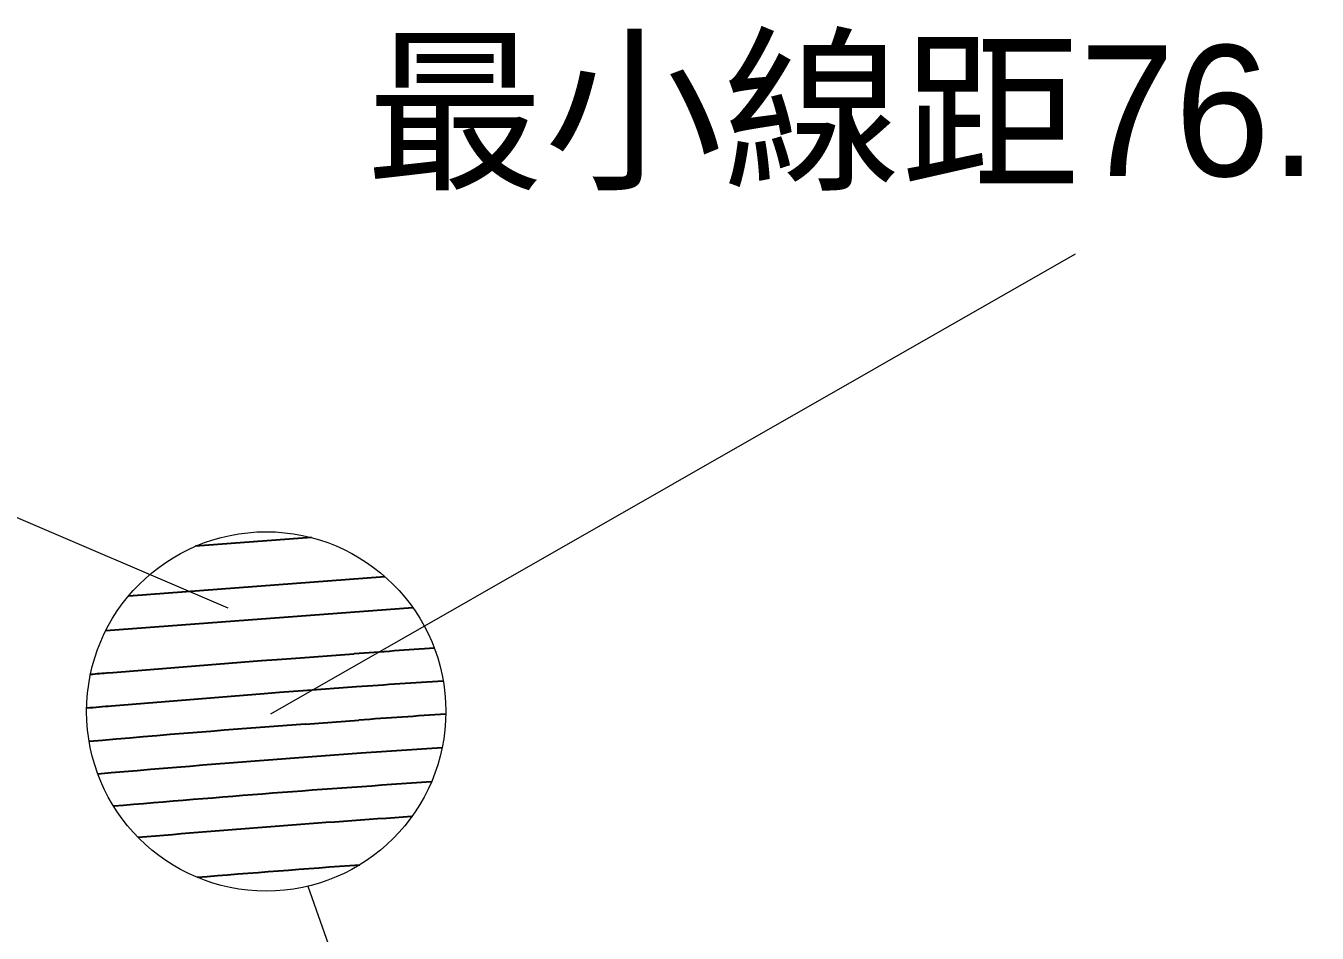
# Model space of a CAD drawing. Extents: x 3103 to 3424, y -52 to 175.
# Drawn here: x 3182.34 to 3217.88, y 50.74 to 75.71 of the extents above; entities that cross this region are included whole.
import ezdxf

# ---------------------------------------------------------------- set-up
doc = ezdxf.new("R2010")
doc.units = 0
doc.layers.add('gbr-dxf_layer0', color=7, linetype='Continuous')
doc.layers.add('備註', color=1, linetype='Continuous', lineweight=5)
doc.styles.get("Standard").update_dxf_attribs({"font": 'txt.shx'})

msp = doc.modelspace()

# ---------------------------------------------------------------- linework, layer by layer
at = {"layer": 'gbr-dxf_layer0'}
for p, q in [((3185.171, 60.027), (3192.221, 60.554)), ((3189.253, 58.278), (3189.896, 58.324)), ((3189.9, 58.324), (3191.369, 58.43)), ((3184.624, 57.903), (3188.826, 58.244)), ((3188.828, 58.244), (3189.246, 58.278)), ((3188.9, 57.333), (3184.698, 56.992)), ((3191.435, 57.518), (3189.966, 57.412)), ((3190.032, 56.498), (3191.498, 56.605)), ((3191.564, 55.693), (3190.099, 55.586))]:
    msp.add_line(p, q, dxfattribs=at)
at = {"layer": 'gbr-dxf_layer0', "linetype": 'Continuous'}
for points in [[(3190.199, 61.628), (3187.011, 61.39)], [(3192.992, 59.695), (3184.536, 59.062)], [(3189.961, 57.412), (3189.319, 57.366), (3188.901, 57.333)]]:
    msp.add_lwpolyline(points, dxfattribs=at)
for points in [[(3192.962, 53.952, 0.004122), (3185.432, 53.375)], [(3187.049, 52.283, -0.00246), (3191.531, 52.627)]]:
    msp.add_lwpolyline(points, format="xyb", dxfattribs=at)
at = {"layer": 'gbr-dxf_layer0'}
for centre, radius, start, end in [((3224.09, -403.008), 462.597, 93.78142, 94.05542), ((3224.141, -403.008), 462.602, 94.90098, 94.96364), ((3224.093, -403.008), 461.683, 93.75898, 94.05581), ((3224.142, -403.008), 461.688, 94.90109, 94.98661), ((3224.201, -403.002), 460.769, 93.77105, 94.06942), ((3224.169, -403.005), 460.769, 94.2491, 94.99133), ((3224.204, -403.002), 459.854, 93.79167, 94.06986), ((3224.17, -403.005), 459.855, 94.24917, 94.97124), ((3224.189, -403.002), 458.935, 93.83428, 94.92926)]:
    msp.add_arc(centre, radius, start, end, dxfattribs=at)
at = {"layer": '備註', "linetype": 'Continuous'}
for p, q in [((3189.084, 56.782), (3211.231, 69.435)), ((3169.905, 67.385), (3187.901, 59.693)), ((3190.102, 52.037), (3191.472, 48.123))]:
    msp.add_line(p, q, dxfattribs=at)
msp.add_circle((3188.953, 56.845), 4.943, dxfattribs=at)

# ---------------------------------------------------------------- texts
at = {"layer": '備註', "color": 1, "linetype": 'Continuous', "insert": (3191.7, 75.173), "char_height": 3.6, "width": 53.70772, "attachment_point": 1}
msp.add_mtext('{\\fPMingLiU|b0|i0|c136|p18;最小線距76.1um}', dxfattribs=at)

doc.saveas('drawing.dxf')
